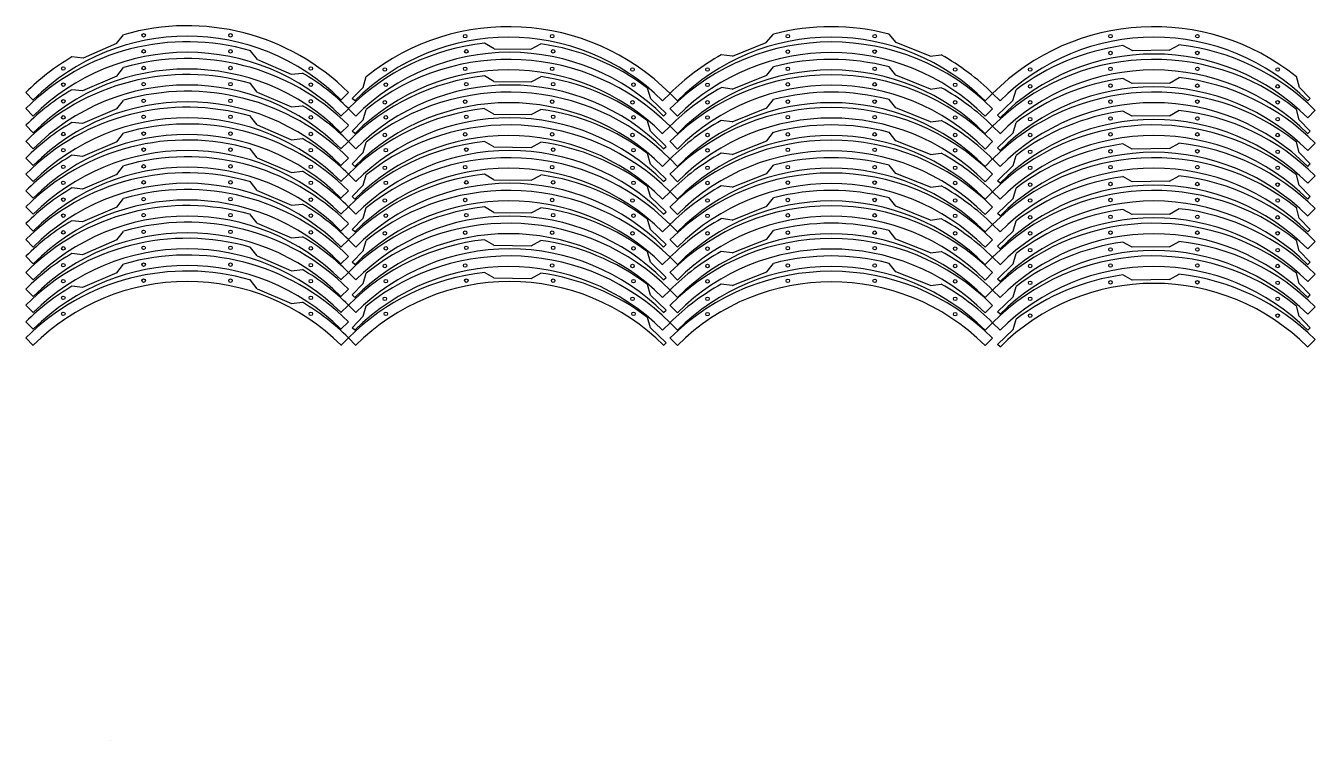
# Model space of a CAD drawing. Header units: millimetres. Extents: x -5261 to 3889, y -3405 to 1689.
# Drawn here: x -4025 to -2923, y -1051 to -441 of the extents above; entities that cross this region are included whole.
import ezdxf

# ---------------------------------------------------------------- set-up
doc = ezdxf.new("R2010")
doc.units = ezdxf.units.MM
doc.layers.add('Capa1', color=7, linetype='Continuous')
doc.layers.add('Predeterminado', color=7, linetype='Continuous')

msp = doc.modelspace()

# ---------------------------------------------------------------- linework, layer by layer
at = {"layer": 'Capa1', "color": 7, "linetype": 'Continuous'}
for p, q in [((-3947.4, -455.8), (-3941.5, -448.4)), ((-3392, -455), (-3385.8, -447.7)), ((-3281, -455), (-3287.1, -447.7)), ((-3947.4, -455.8), (-3976.1, -468.2)), ((-3826.9, -469.5), (-3832.8, -462.1)), ((-3624.5, -460.2), (-3632.8, -455.5)), ((-3624.5, -460.2), (-3593.2, -460.6)), ((-3593.2, -460.6), (-3584.8, -456.2)), ((-3421, -466.6), (-3392, -455)), ((-3252, -466.6), (-3281, -455)), ((-3078.8, -462), (-3087.2, -457.6)), ((-3047.6, -461.6), (-3078.8, -462)), ((-3047.6, -461.6), (-3039.2, -456.9)), ((-3976.1, -468.2), (-3985.6, -467.3)), ((-3960.6, -464.8), (-3960.6, -464.8)), ((-3960.6, -464.8), (-3960.6, -464.8)), ((-3826.9, -469.5), (-3798.2, -481.9)), ((-3421, -466.6), (-3430.5, -465.5)), ((-3267.6, -463.6), (-3267.6, -463.6)), ((-3267.6, -463.6), (-3267.6, -463.6)), ((-3252, -466.6), (-3242.5, -465.5)), ((-3063.1, -464.8), (-3063.1, -464.8)), ((-3063.1, -464.8), (-3063.1, -464.8)), ((-3947.1, -483.7), (-3976.5, -496.3)), ((-3947.1, -483.7), (-3941.5, -476.4)), ((-3798.2, -481.9), (-3788.6, -481)), ((-3736.7, -493.3), (-3734.1, -484.1)), ((-3624.8, -488.2), (-3632.8, -483.5)), ((-3592.9, -488.6), (-3584.8, -484.2)), ((-3421.3, -494.7), (-3391.6, -482.9)), ((-3391.6, -482.9), (-3385.8, -475.7)), ((-3281.3, -482.9), (-3287.1, -475.7)), ((-3251.6, -494.7), (-3281.3, -482.9)), ((-3047.2, -489.6), (-3039.2, -484.9)), ((-2936.2, -493.3), (-2938.8, -484.1)), ((-3976.5, -496.3), (-3985.6, -495.3)), ((-3960.6, -492.8), (-3960.6, -492.8)), ((-3960.6, -492.8), (-3960.6, -492.8)), ((-3827.2, -497.4), (-3832.8, -490.1)), ((-3736.7, -493.3), (-3745.9, -502.7)), ((-3624.8, -488.2), (-3592.9, -488.6)), ((-3490.7, -503), (-3493.6, -493.9)), ((-3421.3, -494.7), (-3430.5, -493.5)), ((-3267.6, -491.6), (-3267.6, -491.6)), ((-3267.6, -491.6), (-3267.6, -491.6)), ((-3251.6, -494.7), (-3242.5, -493.5)), ((-3181.3, -504.5), (-3178.5, -495.4)), ((-3079.2, -490), (-3087.3, -485.6)), ((-3047.2, -489.6), (-3079.2, -490)), ((-3063.1, -492.8), (-3063.1, -492.8)), ((-3063.1, -492.8), (-3063.1, -492.8)), ((-2936.2, -493.3), (-2927, -502.7)), ((-4018.6, -504.1), (-4025, -497.7)), ((-3947.1, -511.7), (-3941.5, -504.4)), ((-3827.2, -497.4), (-3797.8, -510)), ((-3749.2, -497.8), (-3755.6, -504.1)), ((-3743.7, -504.8), (-3745.9, -502.7)), ((-3745.5, -506.6), (-3745.5, -506.6)), ((-3745.5, -506.6), (-3745.5, -506.6)), ((-3477.7, -515.7), (-3490.7, -503)), ((-3480.7, -504.8), (-3474.3, -498.5)), ((-3468, -504.8), (-3474.3, -498.5)), ((-3391.6, -510.9), (-3385.8, -503.7)), ((-3281.3, -510.9), (-3287.1, -503.7)), ((-3204.9, -504.8), (-3198.6, -498.5)), ((-3192.2, -504.8), (-3198.6, -498.5)), ((-3194.3, -517.1), (-3181.3, -504.5)), ((-2929.2, -504.8), (-2927, -502.7)), ((-4018.7, -517.8), (-4025, -511.4)), ((-3947.1, -511.7), (-3976.5, -524.3)), ((-3797.8, -510), (-3788.6, -509)), ((-3755.6, -517.8), (-3749.2, -511.5)), ((-3742.9, -517.8), (-3749.2, -511.5)), ((-3736.5, -521), (-3734.1, -512.1)), ((-3624.8, -516.2), (-3632.8, -511.5)), ((-3624.8, -516.2), (-3592.9, -516.6)), ((-3592.9, -516.6), (-3584.8, -512.2)), ((-3481.6, -516.1), (-3481.6, -516.1)), ((-3481.6, -516.1), (-3481.6, -516.1)), ((-3479.8, -517.8), (-3477.7, -515.7)), ((-3468, -518), (-3474.3, -511.6)), ((-3421.3, -522.7), (-3391.6, -510.9)), ((-3251.6, -522.7), (-3281.3, -510.9)), ((-3204.9, -518), (-3198.6, -511.6)), ((-3192.2, -519.2), (-3194.3, -517.1)), ((-3079.2, -518), (-3087.3, -513.6)), ((-3047.2, -517.6), (-3079.2, -518)), ((-3047.2, -517.6), (-3039.2, -512.9)), ((-2936.4, -521), (-2938.8, -512.1)), ((-2929.1, -519.2), (-2922.8, -512.9)), ((-4018.6, -532.1), (-4025, -525.7)), ((-3976.5, -524.3), (-3985.6, -523.3)), ((-3960.6, -520.8), (-3960.6, -520.8)), ((-3960.6, -520.8), (-3960.6, -520.8)), ((-3827.2, -525.4), (-3832.8, -518.1)), ((-3827.2, -525.4), (-3797.8, -538)), ((-3749.2, -525.8), (-3755.6, -532.1)), ((-3736.5, -521), (-3745.9, -530.7)), ((-3491, -530.8), (-3493.6, -521.9)), ((-3480.7, -532.8), (-3474.3, -526.5)), ((-3468, -532.8), (-3474.3, -526.5)), ((-3421.3, -522.7), (-3430.5, -521.5)), ((-3267.6, -519.6), (-3267.6, -519.6)), ((-3267.6, -519.6), (-3267.6, -519.6)), ((-3251.6, -522.7), (-3242.5, -521.5)), ((-3204.9, -532.8), (-3198.6, -526.5)), ((-3192.2, -532.8), (-3198.6, -526.5)), ((-3181.1, -532.2), (-3178.5, -523.4)), ((-3063.1, -520.8), (-3063.1, -520.8)), ((-3063.1, -520.8), (-3063.1, -520.8)), ((-2936.4, -521), (-2927, -530.7)), ((-4018.7, -545.8), (-4025, -539.4)), ((-3947.1, -539.7), (-3976.5, -552.3)), ((-3947.1, -539.7), (-3941.5, -532.4)), ((-3797.8, -538), (-3788.6, -537)), ((-3755.6, -545.8), (-3749.2, -539.5)), ((-3742.9, -545.8), (-3749.2, -539.5)), ((-3743.7, -532.8), (-3745.9, -530.7)), ((-3745.5, -534.6), (-3745.5, -534.6)), ((-3745.5, -534.6), (-3745.5, -534.6)), ((-3624.8, -544.2), (-3632.8, -539.5)), ((-3477.7, -543.7), (-3491, -530.8)), ((-3468, -546), (-3474.3, -539.6)), ((-3421.3, -550.7), (-3391.6, -538.9)), ((-3391.6, -538.9), (-3385.8, -531.7)), ((-3281.3, -538.9), (-3287.1, -531.7)), ((-3251.6, -550.7), (-3281.3, -538.9)), ((-3204.9, -546), (-3198.6, -539.6)), ((-3194.3, -545.1), (-3181.1, -532.2)), ((-2929.2, -532.8), (-2927, -530.7)), ((-3960.6, -548.8), (-3960.6, -548.8)), ((-3960.6, -548.8), (-3960.6, -548.8)), ((-3827.2, -553.4), (-3832.8, -546.1)), ((-3736.5, -549), (-3745.9, -558.7)), ((-3736.5, -549), (-3734.1, -540.1)), ((-3624.8, -544.2), (-3592.9, -544.6)), ((-3592.9, -544.6), (-3584.8, -540.2)), ((-3491, -558.8), (-3493.6, -549.9)), ((-3481.6, -544.1), (-3481.6, -544.1)), ((-3481.6, -544.1), (-3481.6, -544.1)), ((-3479.8, -545.8), (-3477.7, -543.7)), ((-3421.3, -550.7), (-3430.5, -549.5)), ((-3267.6, -547.6), (-3267.6, -547.6)), ((-3267.6, -547.6), (-3267.6, -547.6)), ((-3251.6, -550.7), (-3242.5, -549.5)), ((-3192.2, -547.2), (-3194.3, -545.1)), ((-3079.2, -546), (-3087.3, -541.6)), ((-3047.2, -545.6), (-3079.2, -546)), ((-3063.1, -548.8), (-3063.1, -548.8)), ((-3063.1, -548.8), (-3063.1, -548.8)), ((-3047.2, -545.6), (-3039.2, -540.9)), ((-2936.4, -549), (-2938.8, -540.1)), ((-2936.4, -549), (-2927, -558.7)), ((-2929.1, -547.2), (-2922.8, -540.9)), ((-4018.6, -560.1), (-4025, -553.7)), ((-3976.5, -552.3), (-3985.6, -551.3)), ((-3947.1, -567.7), (-3941.5, -560.4)), ((-3827.2, -553.4), (-3797.8, -566)), ((-3749.2, -553.8), (-3755.6, -560.1)), ((-3743.7, -560.8), (-3745.9, -558.7)), ((-3477.7, -571.7), (-3491, -558.8)), ((-3480.7, -560.8), (-3474.3, -554.5)), ((-3468, -560.8), (-3474.3, -554.5)), ((-3391.6, -566.9), (-3385.8, -559.7)), ((-3281.3, -566.9), (-3287.1, -559.7)), ((-3204.9, -560.8), (-3198.6, -554.5)), ((-3192.2, -560.8), (-3198.6, -554.5)), ((-3194.3, -573.1), (-3181.1, -560.2)), ((-3181.1, -560.2), (-3178.5, -551.4)), ((-2929.2, -560.8), (-2927, -558.7)), ((-4018.7, -573.8), (-4025, -567.4)), ((-3947.1, -567.7), (-3976.5, -580.3)), ((-3797.8, -566), (-3788.6, -565)), ((-3755.6, -573.8), (-3749.2, -567.5)), ((-3742.9, -573.8), (-3749.2, -567.5)), ((-3745.5, -562.6), (-3745.5, -562.6)), ((-3745.5, -562.6), (-3745.5, -562.6)), ((-3736.5, -577), (-3734.1, -568.1)), ((-3624.8, -572.2), (-3632.8, -567.5)), ((-3624.8, -572.2), (-3592.9, -572.6)), ((-3592.9, -572.6), (-3584.8, -568.2)), ((-3481.6, -572.1), (-3481.6, -572.1)), ((-3481.6, -572.1), (-3481.6, -572.1)), ((-3479.8, -573.8), (-3477.7, -571.7)), ((-3468, -574), (-3474.3, -567.6)), ((-3421.3, -578.7), (-3391.6, -566.9)), ((-3251.6, -578.7), (-3281.3, -566.9)), ((-3204.9, -574), (-3198.6, -567.6)), ((-3192.2, -575.2), (-3194.3, -573.1)), ((-3079.2, -574), (-3087.3, -569.6)), ((-3047.2, -573.6), (-3039.2, -568.9)), ((-2936.4, -577), (-2938.8, -568.1)), ((-2929.1, -575.2), (-2922.8, -568.9)), ((-4018.6, -588.1), (-4025, -581.7)), ((-3976.5, -580.3), (-3985.6, -579.3)), ((-3960.6, -576.8), (-3960.6, -576.8)), ((-3960.6, -576.8), (-3960.6, -576.8)), ((-3827.2, -581.4), (-3832.8, -574.1)), ((-3827.2, -581.4), (-3797.8, -594)), ((-3749.2, -581.8), (-3755.6, -588.1)), ((-3736.5, -577), (-3745.9, -586.7)), ((-3491, -586.8), (-3493.6, -577.9)), ((-3480.7, -588.8), (-3474.3, -582.5)), ((-3468, -588.8), (-3474.3, -582.5)), ((-3421.3, -578.7), (-3430.5, -577.5)), ((-3267.6, -575.6), (-3267.6, -575.6)), ((-3267.6, -575.6), (-3267.6, -575.6)), ((-3251.6, -578.7), (-3242.5, -577.5)), ((-3204.9, -588.8), (-3198.6, -582.5)), ((-3192.2, -588.8), (-3198.6, -582.5)), ((-3181.1, -588.2), (-3178.5, -579.4)), ((-3047.2, -573.6), (-3079.2, -574)), ((-3063.1, -576.8), (-3063.1, -576.8)), ((-3063.1, -576.8), (-3063.1, -576.8)), ((-2936.4, -577), (-2927, -586.7)), ((-3947.1, -595.7), (-3941.5, -588.4)), ((-3797.8, -594), (-3788.6, -593)), ((-3743.7, -588.8), (-3745.9, -586.7)), ((-3745.5, -590.6), (-3745.5, -590.6)), ((-3745.5, -590.6), (-3745.5, -590.6)), ((-3477.7, -599.7), (-3491, -586.8)), ((-3421.3, -606.7), (-3391.6, -594.9)), ((-3391.6, -594.9), (-3385.8, -587.7)), ((-3281.3, -594.9), (-3287.1, -587.7)), ((-3251.6, -606.7), (-3281.3, -594.9)), ((-3194.3, -601.1), (-3181.1, -588.2)), ((-2929.2, -588.8), (-2927, -586.7)), ((-4018.7, -601.8), (-4025, -595.4)), ((-3947.1, -595.7), (-3976.5, -608.3)), ((-3960.6, -604.8), (-3960.6, -604.8)), ((-3960.6, -604.8), (-3960.6, -604.8)), ((-3827.2, -609.4), (-3832.8, -602.1)), ((-3755.6, -601.8), (-3749.2, -595.5)), ((-3742.9, -601.8), (-3749.2, -595.5)), ((-3736.5, -605), (-3745.9, -614.7)), ((-3736.5, -605), (-3734.1, -596.1)), ((-3624.8, -600.2), (-3632.8, -595.5)), ((-3624.8, -600.2), (-3592.9, -600.6)), ((-3592.9, -600.6), (-3584.8, -596.2)), ((-3491, -614.8), (-3493.6, -605.9)), ((-3481.6, -600.1), (-3481.6, -600.1)), ((-3481.6, -600.1), (-3481.6, -600.1)), ((-3479.8, -601.8), (-3477.7, -599.7)), ((-3468, -602), (-3474.3, -595.6)), ((-3421.3, -606.7), (-3430.5, -605.5)), ((-3267.6, -603.6), (-3267.6, -603.6)), ((-3267.6, -603.6), (-3267.6, -603.6)), ((-3251.6, -606.7), (-3242.5, -605.5)), ((-3204.9, -602), (-3198.6, -595.6)), ((-3192.2, -603.2), (-3194.3, -601.1)), ((-3079.2, -602), (-3087.3, -597.6)), ((-3047.2, -601.6), (-3079.2, -602)), ((-3063.1, -604.8), (-3063.1, -604.8)), ((-3063.1, -604.8), (-3063.1, -604.8)), ((-3047.2, -601.6), (-3039.2, -596.9)), ((-2936.4, -605), (-2938.8, -596.1)), ((-2936.4, -605), (-2927, -614.7)), ((-2929.1, -603.2), (-2922.8, -596.9)), ((-4018.6, -616.1), (-4025, -609.7)), ((-3976.5, -608.3), (-3985.6, -607.3)), ((-3947.1, -623.7), (-3941.5, -616.4)), ((-3827.2, -609.4), (-3797.8, -622)), ((-3749.2, -609.8), (-3755.6, -616.1)), ((-3743.7, -616.8), (-3745.9, -614.7)), ((-3477.7, -627.7), (-3491, -614.8)), ((-3480.7, -616.8), (-3474.3, -610.5)), ((-3468, -616.8), (-3474.3, -610.5)), ((-3391.6, -622.9), (-3385.8, -615.7)), ((-3281.3, -622.9), (-3287.1, -615.7)), ((-3204.9, -616.8), (-3198.6, -610.5)), ((-3192.2, -616.8), (-3198.6, -610.5)), ((-3194.3, -629.1), (-3181.1, -616.2)), ((-3181.1, -616.2), (-3178.5, -607.4)), ((-2929.2, -616.8), (-2927, -614.7)), ((-4018.7, -629.8), (-4025, -623.4)), ((-3947.1, -623.7), (-3976.5, -636.3)), ((-3797.8, -622), (-3788.6, -621)), ((-3755.6, -629.8), (-3749.2, -623.5)), ((-3742.9, -629.8), (-3749.2, -623.5)), ((-3745.5, -618.6), (-3745.5, -618.6)), ((-3745.5, -618.6), (-3745.5, -618.6)), ((-3736.5, -633), (-3734.1, -624.1)), ((-3624.8, -628.2), (-3632.8, -623.5)), ((-3624.8, -628.2), (-3592.9, -628.6)), ((-3592.9, -628.6), (-3584.8, -624.2)), ((-3481.6, -628.1), (-3481.6, -628.1)), ((-3481.6, -628.1), (-3481.6, -628.1)), ((-3479.8, -629.8), (-3477.7, -627.7)), ((-3468, -630), (-3474.3, -623.6)), ((-3421.3, -634.7), (-3391.6, -622.9)), ((-3251.6, -634.7), (-3281.3, -622.9)), ((-3204.9, -630), (-3198.6, -623.6)), ((-3079.2, -630), (-3087.3, -625.6)), ((-3047.2, -629.6), (-3039.2, -624.9)), ((-2936.4, -633), (-2938.8, -624.1)), ((-2929.1, -631.2), (-2922.8, -624.9)), ((-4018.6, -644.1), (-4025, -637.7)), ((-3976.5, -636.3), (-3985.6, -635.3)), ((-3960.6, -632.8), (-3960.6, -632.8)), ((-3960.6, -632.8), (-3960.6, -632.8)), ((-3827.2, -637.4), (-3832.8, -630.1)), ((-3827.2, -637.4), (-3797.8, -650)), ((-3749.2, -637.8), (-3755.6, -644.1)), ((-3736.5, -633), (-3745.9, -642.7)), ((-3491, -642.8), (-3493.6, -633.9)), ((-3480.7, -644.8), (-3474.3, -638.5)), ((-3468, -644.8), (-3474.3, -638.5)), ((-3421.3, -634.7), (-3430.5, -633.5)), ((-3267.6, -631.6), (-3267.6, -631.6)), ((-3267.6, -631.6), (-3267.6, -631.6)), ((-3251.6, -634.7), (-3242.5, -633.5)), ((-3204.9, -644.8), (-3198.6, -638.5)), ((-3192.2, -644.8), (-3198.6, -638.5)), ((-3192.2, -631.2), (-3194.3, -629.1)), ((-3181.1, -644.2), (-3178.5, -635.4)), ((-3047.2, -629.6), (-3079.2, -630)), ((-3063.1, -632.8), (-3063.1, -632.8)), ((-3063.1, -632.8), (-3063.1, -632.8)), ((-2936.4, -633), (-2927, -642.7)), ((-3947.1, -651.7), (-3941.5, -644.4)), ((-3797.8, -650), (-3788.6, -649)), ((-3743.7, -644.8), (-3745.9, -642.7)), ((-3745.5, -646.6), (-3745.5, -646.6)), ((-3745.5, -646.6), (-3745.5, -646.6)), ((-3477.7, -655.7), (-3491, -642.8)), ((-3391.6, -650.9), (-3385.8, -643.7)), ((-3281.3, -650.9), (-3287.1, -643.7)), ((-3194.3, -657.1), (-3181.1, -644.2)), ((-2929.2, -644.8), (-2927, -642.7)), ((-4018.7, -657.8), (-4025, -651.4)), ((-3947.1, -651.7), (-3976.5, -664.3)), ((-3960.6, -660.8), (-3960.6, -660.8)), ((-3960.6, -660.8), (-3960.6, -660.8)), ((-3827.2, -665.4), (-3832.8, -658.1)), ((-3755.6, -657.8), (-3749.2, -651.5)), ((-3742.9, -657.8), (-3749.2, -651.5)), ((-3736.5, -661), (-3745.9, -670.7)), ((-3736.5, -661), (-3734.1, -652.1)), ((-3624.8, -656.2), (-3632.8, -651.5)), ((-3624.8, -656.2), (-3592.9, -656.6)), ((-3592.9, -656.6), (-3584.8, -652.2)), ((-3481.6, -656.1), (-3481.6, -656.1)), ((-3481.6, -656.1), (-3481.6, -656.1)), ((-3479.8, -657.8), (-3477.7, -655.7)), ((-3468, -658), (-3474.3, -651.6)), ((-3421.3, -662.7), (-3391.6, -650.9)), ((-3251.6, -662.7), (-3281.3, -650.9)), ((-3267.6, -659.6), (-3267.6, -659.6)), ((-3267.6, -659.6), (-3267.6, -659.6)), ((-3204.9, -658), (-3198.6, -651.6)), ((-3192.2, -659.2), (-3194.3, -657.1)), ((-3079.2, -658), (-3087.3, -653.6)), ((-3047.2, -657.6), (-3079.2, -658)), ((-3063.1, -660.8), (-3063.1, -660.8)), ((-3063.1, -660.8), (-3063.1, -660.8)), ((-3047.2, -657.6), (-3039.2, -652.9)), ((-2936.4, -661), (-2938.8, -652.1)), ((-2936.4, -661), (-2927, -670.7)), ((-2929.1, -659.2), (-2922.8, -652.9)), ((-4018.6, -672.1), (-4025, -665.7)), ((-3976.5, -664.3), (-3985.6, -663.3)), ((-3827.2, -665.4), (-3797.8, -678)), ((-3749.2, -665.8), (-3755.6, -672.1)), ((-3743.7, -672.8), (-3745.9, -670.7)), ((-3491, -670.8), (-3493.6, -661.9)), ((-3477.7, -683.7), (-3491, -670.8)), ((-3480.7, -672.8), (-3474.3, -666.5)), ((-3468, -672.8), (-3474.3, -666.5)), ((-3421.3, -662.7), (-3430.5, -661.5)), ((-3251.6, -662.7), (-3242.5, -661.5)), ((-3204.9, -672.8), (-3198.6, -666.5)), ((-3192.2, -672.8), (-3198.6, -666.5)), ((-3194.3, -685.1), (-3181.1, -672.2)), ((-3181.1, -672.2), (-3178.5, -663.4)), ((-2929.2, -672.8), (-2927, -670.7)), ((-4018.7, -685.8), (-4025, -679.4)), ((-3797.8, -678), (-3788.6, -677)), ((-3755.6, -685.8), (-3749.2, -679.5)), ((-3742.9, -685.8), (-3749.2, -679.5)), ((-3745.5, -674.6), (-3745.5, -674.6)), ((-3745.5, -674.6), (-3745.5, -674.6)), ((-3736.5, -689), (-3734.1, -680.1)), ((-3468, -686), (-3474.3, -679.6)), ((-3204.9, -686), (-3198.6, -679.6)), ((-2936.4, -689), (-2938.8, -680.1)), ((-2929.1, -687.2), (-2922.8, -680.9)), ((-4018.6, -700.1), (-4025, -693.7)), ((-3749.2, -693.8), (-3755.6, -700.1)), ((-3736.5, -689), (-3745.9, -698.7)), ((-3491, -698.8), (-3493.6, -689.9)), ((-3481.6, -684.1), (-3481.6, -684.1)), ((-3481.6, -684.1), (-3481.6, -684.1)), ((-3479.8, -685.8), (-3477.7, -683.7)), ((-3192.2, -687.2), (-3194.3, -685.1)), ((-3181.1, -700.2), (-3178.5, -691.4)), ((-2936.4, -689), (-2927, -698.7)), ((-3743.7, -700.8), (-3745.9, -698.7)), ((-3745.5, -702.6), (-3745.5, -702.6)), ((-3745.5, -702.6), (-3745.5, -702.6)), ((-3477.7, -711.7), (-3491, -698.8)), ((-3480.7, -700.8), (-3474.3, -694.5)), ((-3468, -700.8), (-3474.3, -694.5)), ((-3204.9, -700.8), (-3198.6, -694.5)), ((-3192.2, -700.8), (-3198.6, -694.5)), ((-3194.3, -713.1), (-3181.1, -700.2)), ((-2929.2, -700.8), (-2927, -698.7)), ((-4018.7, -713.8), (-4025, -707.4)), ((-3755.6, -713.8), (-3749.2, -707.5)), ((-3742.9, -713.8), (-3749.2, -707.5)), ((-3481.6, -712.1), (-3481.6, -712.1)), ((-3481.6, -712.1), (-3481.6, -712.1)), ((-3479.8, -713.8), (-3477.7, -711.7)), ((-3468, -714), (-3474.3, -707.6)), ((-3204.9, -714), (-3198.6, -707.6)), ((-3192.2, -715.2), (-3194.3, -713.1)), ((-2929.1, -715.2), (-2922.8, -708.9)), ((-3952.5, -1051.3), (-3952.5, -1051.3)), ((-3952.5, -1051.3), (-3952.5, -1051.3))]:
    msp.add_line(p, q, dxfattribs=at)
for centre in [(-3924.3, -448.8), (-3850, -448.8), (-3649.4, -449.5), (-3575.1, -449.5), (-3373.6, -449.5), (-3299.3, -449.5), (-3097.8, -449.5), (-3023.5, -449.5), (-3924.3, -462.5), (-3850, -462.5), (-3648.5, -462.5), (-3574.2, -462.5), (-3373.6, -462.7), (-3299.3, -462.7), (-3097.8, -463.9), (-3023.5, -463.9), (-3993, -477.2), (-3924.3, -476.8), (-3850, -476.8), (-3781.3, -477.2), (-3718.1, -478), (-3649.4, -477.5), (-3575.1, -477.5), (-3506.4, -478), (-3442.3, -478), (-3373.6, -477.5), (-3299.3, -477.5), (-3230.6, -478), (-3166.5, -478), (-3097.8, -477.5), (-3023.5, -477.5), (-2954.8, -478), (-3993, -490.9), (-3924.3, -490.5), (-3850, -490.5), (-3781.3, -490.9), (-3717.2, -490.9), (-3648.5, -490.5), (-3574.2, -490.5), (-3505.5, -490.9), (-3442.3, -491.1), (-3373.6, -490.7), (-3299.3, -490.7), (-3230.6, -491.1), (-3166.5, -492.4), (-3097.8, -491.9), (-3023.5, -491.9), (-2954.8, -492.4), (-3993, -505.2), (-3924.3, -504.8), (-3850, -504.8), (-3781.3, -505.2), (-3718.1, -506), (-3649.4, -505.5), (-3575.1, -505.5), (-3506.4, -506), (-3442.3, -506), (-3373.6, -505.5), (-3299.3, -505.5), (-3230.6, -506), (-3166.5, -506), (-3097.8, -505.5), (-3023.5, -505.5), (-2954.8, -506), (-3993, -518.9), (-3924.3, -518.5), (-3850, -518.5), (-3781.3, -518.9), (-3717.2, -518.9), (-3648.5, -518.5), (-3574.2, -518.5), (-3505.5, -518.9), (-3442.3, -519.1), (-3373.6, -518.7), (-3299.3, -518.7), (-3230.6, -519.1), (-3166.5, -520.4), (-3097.8, -519.9), (-3023.5, -519.9), (-2954.8, -520.4), (-3993, -533.2), (-3924.3, -532.8), (-3850, -532.8), (-3781.3, -533.2), (-3718.1, -534), (-3649.4, -533.5), (-3575.1, -533.5), (-3506.4, -534), (-3442.3, -534), (-3373.6, -533.5), (-3299.3, -533.5), (-3230.6, -534), (-3166.5, -534), (-3097.8, -533.5), (-3023.5, -533.5), (-2954.8, -534), (-3993, -546.9), (-3924.3, -546.5), (-3850, -546.5), (-3781.3, -546.9), (-3717.2, -546.9), (-3648.5, -546.5), (-3574.2, -546.5), (-3505.5, -546.9), (-3442.3, -547.1), (-3373.6, -546.7), (-3299.3, -546.7), (-3230.6, -547.1), (-3166.5, -548.4), (-3097.8, -547.9), (-3023.5, -547.9), (-2954.8, -548.4), (-3993, -561.2), (-3924.3, -560.8), (-3850, -560.8), (-3781.3, -561.2), (-3718.1, -562), (-3649.4, -561.5), (-3575.1, -561.5), (-3506.4, -562), (-3442.3, -562), (-3373.6, -561.5), (-3299.3, -561.5), (-3230.6, -562), (-3166.5, -562), (-3097.8, -561.5), (-3023.5, -561.5), (-2954.8, -562), (-3924.3, -574.5), (-3850, -574.5), (-3648.5, -574.5), (-3574.2, -574.5), (-3993, -574.9), (-3781.3, -574.9), (-3717.2, -574.9), (-3505.5, -574.9), (-3442.3, -575.1), (-3373.6, -574.7), (-3299.3, -574.7), (-3230.6, -575.1), (-3166.5, -576.4), (-3097.8, -575.9), (-3023.5, -575.9), (-2954.8, -576.4), (-3993, -589.2), (-3924.3, -588.8), (-3850, -588.8), (-3781.3, -589.2), (-3718.1, -590), (-3649.4, -589.5), (-3575.1, -589.5), (-3506.4, -590), (-3442.3, -590), (-3373.6, -589.5), (-3299.3, -589.5), (-3230.6, -590), (-3166.5, -590), (-3097.8, -589.5), (-3023.5, -589.5), (-2954.8, -590), (-3993, -602.9), (-3924.3, -602.5), (-3850, -602.5), (-3781.3, -602.9), (-3717.2, -602.9), (-3648.5, -602.5), (-3574.2, -602.5), (-3505.5, -602.9), (-3442.3, -603.1), (-3373.6, -602.7), (-3299.3, -602.7), (-3230.6, -603.1), (-3166.5, -604.4), (-3097.8, -603.9), (-3023.5, -603.9), (-2954.8, -604.4), (-3993, -617.2), (-3924.3, -616.8), (-3850, -616.8), (-3781.3, -617.2), (-3718.1, -618), (-3649.4, -617.5), (-3575.1, -617.5), (-3506.4, -618), (-3442.3, -618), (-3373.6, -617.5), (-3299.3, -617.5), (-3230.6, -618), (-3166.5, -618), (-3097.8, -617.5), (-3023.5, -617.5), (-2954.8, -618), (-3993, -630.9), (-3924.3, -630.5), (-3850, -630.5), (-3781.3, -630.9), (-3717.2, -630.9), (-3648.5, -630.5), (-3574.2, -630.5), (-3505.5, -630.9), (-3442.3, -631.1), (-3373.6, -630.7), (-3299.3, -630.7), (-3230.6, -631.1), (-3166.5, -632.4), (-3097.8, -631.9), (-3023.5, -631.9), (-2954.8, -632.4), (-3993, -645.2), (-3924.3, -644.8), (-3850, -644.8), (-3781.3, -645.2), (-3718.1, -646), (-3649.4, -645.5), (-3575.1, -645.5), (-3506.4, -646), (-3442.3, -646), (-3373.6, -645.5), (-3299.3, -645.5), (-3230.6, -646), (-3166.5, -646), (-3097.8, -645.5), (-3023.5, -645.5), (-2954.8, -646), (-3993, -658.9), (-3924.3, -658.5), (-3850, -658.5), (-3781.3, -658.9), (-3717.2, -658.9), (-3648.5, -658.5), (-3574.2, -658.5), (-3505.5, -658.9), (-3442.3, -659.1), (-3373.6, -658.7), (-3299.3, -658.7), (-3230.6, -659.1), (-3166.5, -660.4), (-3097.8, -659.9), (-3023.5, -659.9), (-2954.8, -660.4), (-3993, -673.2), (-3781.3, -673.2), (-3718.1, -674), (-3506.4, -674), (-3442.3, -674), (-3230.6, -674), (-3166.5, -674), (-2954.8, -674), (-3993, -686.9), (-3781.3, -686.9), (-3717.2, -686.9), (-3505.5, -686.9), (-3442.3, -687.1), (-3230.6, -687.1), (-3166.5, -688.4), (-2954.8, -688.4)]:
    msp.add_circle(centre, 1.5, dxfattribs=at)
for centre, start, end in [((-3887.1, -635.6), 45, 134.996), ((-3612.2, -636.4), 45, 134.996), ((-3336.5, -636.4), 44.996, 135), ((-3060.7, -636.4), 45, 135.004), ((-3887.1, -649.3), 44.996, 135), ((-3611.4, -649.3), 44.996, 135), ((-3336.5, -649.5), 45, 134.996), ((-3060.7, -650.8), 44.996, 135), ((-3887.1, -663.6), 45, 134.996), ((-3612.2, -664.4), 45, 134.996), ((-3336.5, -664.4), 44.996, 135), ((-3060.7, -664.4), 45, 135.004), ((-3887.1, -677.3), 44.996, 135), ((-3611.4, -677.3), 44.996, 135), ((-3336.5, -677.5), 45, 134.996), ((-3060.7, -678.8), 44.996, 135), ((-3887.1, -691.6), 45, 134.996), ((-3612.2, -692.4), 45, 134.996), ((-3336.5, -692.4), 44.996, 135), ((-3060.7, -692.4), 45, 135.004), ((-3887.1, -705.3), 44.996, 135), ((-3611.4, -705.3), 44.996, 135), ((-3336.5, -705.5), 45, 134.996), ((-3060.7, -706.8), 44.996, 135), ((-3887.1, -719.6), 45, 134.996), ((-3612.2, -720.4), 45, 134.996), ((-3336.5, -720.4), 44.996, 135), ((-3060.7, -720.4), 45, 135.004), ((-3887.1, -733.3), 44.996, 135), ((-3611.4, -733.3), 44.996, 135), ((-3336.5, -733.5), 45, 134.996), ((-3060.7, -734.8), 44.996, 135), ((-3887.1, -747.6), 45, 134.996), ((-3612.2, -748.4), 45, 134.996), ((-3336.5, -748.4), 44.996, 135), ((-3060.7, -748.4), 45, 135.004), ((-3887.1, -761.3), 44.996, 135), ((-3611.4, -761.3), 44.996, 135), ((-3336.5, -761.5), 45, 134.996), ((-3060.7, -762.8), 44.996, 135), ((-3887.1, -775.6), 45, 134.996), ((-3612.2, -776.4), 45, 134.996), ((-3336.5, -776.4), 44.996, 135), ((-3060.7, -776.4), 45, 135.004), ((-3887.1, -789.3), 44.996, 135), ((-3611.4, -789.3), 44.996, 135), ((-3336.5, -789.5), 45, 134.996), ((-3060.7, -790.8), 44.996, 135), ((-3887.1, -803.6), 45, 134.996), ((-3612.2, -804.4), 45, 134.996), ((-3336.5, -804.4), 44.996, 135), ((-3060.7, -804.4), 45, 135.004), ((-3887.1, -817.3), 44.996, 135), ((-3611.4, -817.3), 44.996, 135), ((-3336.5, -817.5), 45, 134.996), ((-3060.7, -818.8), 44.996, 135), ((-3887.1, -831.6), 45, 134.996), ((-3612.2, -832.4), 45, 134.996), ((-3336.5, -832.4), 44.996, 135), ((-3060.7, -832.4), 45, 135.004), ((-3887.1, -845.3), 44.996, 135), ((-3611.4, -845.3), 44.996, 135), ((-3336.5, -845.5), 45, 134.996), ((-3060.7, -846.8), 44.996, 135)]:
    msp.add_arc(centre, 186, start, end, dxfattribs=at)
at = {"layer": 'Predeterminado', "color": 7, "linetype": 'Continuous'}
for centre, start, end in [((-3887.1, -635.6), 45, 106.1822), ((-3612.2, -636.4), 45, 128.6822), ((-3336.5, -636.4), 75.3305, 104.6615), ((-3336.5, -636.4), 75.3305, 75.3385), ((-3060.7, -636.4), 51.3178, 135.004), ((-3060.7, -636.4), 51.3178, 135.004), ((-3887.1, -649.3), 73.8178, 135), ((-3611.4, -649.3), 96.3178, 135), ((-3611.4, -649.3), 52.8305, 82.1615), ((-3336.5, -649.5), 45, 134.996), ((-3336.5, -649.5), 45, 134.996), ((-3060.7, -650.8), 97.8305, 127.1615), ((-3060.7, -650.8), 97.8305, 127.1615), ((-3060.7, -650.8), 44.996, 83.6822), ((-3060.7, -650.8), 44.996, 83.6822), ((-3887.1, -635.6), 120.3305, 134.996), ((-3887.1, -635.6), 120.3305, 120.3385), ((-3887.1, -663.6), 45, 106.1822), ((-3612.2, -664.4), 45, 128.6822), ((-3336.5, -636.4), 118.8178, 135), ((-3336.5, -636.4), 118.8178, 135), ((-3336.5, -664.4), 75.3305, 104.6615), ((-3336.5, -636.4), 44.996, 61.1822), ((-3060.7, -664.4), 51.3178, 135.004), ((-3060.7, -664.4), 51.3178, 135.004), ((-3887.1, -677.3), 73.8178, 135), ((-3887.1, -649.3), 44.996, 59.6615), ((-3887.1, -649.3), 44.996, 59.6615), ((-3611.4, -677.3), 96.3178, 135), ((-3611.4, -677.3), 52.8305, 82.1615), ((-3336.5, -677.5), 45, 134.996), ((-3336.5, -677.5), 45, 134.996), ((-3336.5, -664.4), 75.3305, 75.3385), ((-3060.7, -678.8), 44.996, 83.6822), ((-3060.7, -678.8), 44.996, 83.6822), ((-3887.1, -663.6), 120.3305, 134.996), ((-3887.1, -663.6), 120.3305, 120.3385), ((-3611.4, -649.3), 52.8305, 52.8385), ((-3336.5, -664.4), 118.8178, 135), ((-3336.5, -664.4), 118.8178, 135), ((-3336.5, -664.4), 44.996, 61.1822), ((-3060.7, -678.8), 97.8305, 127.1615), ((-3060.7, -678.8), 97.8305, 127.1615), ((-3887.1, -691.6), 45, 106.1822), ((-3612.2, -692.4), 45, 128.6822), ((-3336.5, -692.4), 75.3305, 104.6615), ((-3336.5, -692.4), 75.3305, 75.3385), ((-3060.7, -692.4), 51.3178, 135.004), ((-3060.7, -692.4), 51.3178, 135.004), ((-3887.1, -705.3), 73.8178, 135), ((-3887.1, -677.3), 44.996, 59.6615), ((-3887.1, -677.3), 44.996, 59.6615), ((-3611.4, -705.3), 96.3178, 135), ((-3611.4, -705.3), 52.8305, 82.1615), ((-3336.5, -705.5), 45, 134.996), ((-3336.5, -705.5), 45, 134.996), ((-3060.7, -706.8), 97.8305, 127.1615), ((-3060.7, -706.8), 97.8305, 127.1615), ((-3060.7, -706.8), 44.996, 83.6822), ((-3060.7, -706.8), 44.996, 83.6822), ((-3887.1, -691.6), 120.3305, 134.996), ((-3887.1, -691.6), 120.3305, 120.3385), ((-3887.1, -719.6), 45, 106.1822), ((-3612.2, -720.4), 45, 128.6822), ((-3611.4, -677.3), 52.8305, 52.8385), ((-3336.5, -692.4), 118.8178, 135), ((-3336.5, -692.4), 118.8178, 135), ((-3336.5, -720.4), 75.3305, 104.6615), ((-3336.5, -692.4), 44.996, 61.1822), ((-3060.7, -720.4), 51.3178, 135.004), ((-3060.7, -720.4), 51.3178, 135.004), ((-3887.1, -733.3), 73.8178, 135), ((-3887.1, -705.3), 44.996, 59.6615), ((-3887.1, -705.3), 44.996, 59.6615), ((-3611.4, -733.3), 96.3178, 135), ((-3336.5, -733.5), 45, 134.996), ((-3336.5, -733.5), 45, 134.996), ((-3336.5, -720.4), 75.3305, 75.3385), ((-3611.4, -733.3), 52.8305, 82.1615), ((-3611.4, -705.3), 52.8305, 52.8385), ((-3336.5, -720.4), 118.8178, 135), ((-3336.5, -720.4), 118.8178, 135), ((-3336.5, -720.4), 44.996, 61.1822), ((-3060.7, -734.8), 97.8305, 127.1615), ((-3060.7, -734.8), 97.8305, 127.1615), ((-3060.7, -734.8), 44.996, 83.6822), ((-3060.7, -734.8), 44.996, 83.6822), ((-3887.1, -719.6), 120.3305, 134.996), ((-3887.1, -719.6), 120.3305, 120.3385), ((-3887.1, -747.6), 45, 106.1822), ((-3612.2, -748.4), 45, 128.6822), ((-3336.5, -748.4), 75.3305, 104.6615), ((-3336.5, -748.4), 75.3305, 75.3385), ((-3060.7, -748.4), 51.3178, 135.004), ((-3060.7, -748.4), 51.3178, 135.004), ((-3887.1, -761.3), 73.8178, 135), ((-3887.1, -733.3), 44.996, 59.6615), ((-3887.1, -733.3), 44.996, 59.6615), ((-3611.4, -761.3), 96.3178, 135), ((-3611.4, -761.3), 52.8305, 82.1615), ((-3336.5, -761.5), 45, 134.996), ((-3336.5, -761.5), 45, 134.996), ((-3060.7, -762.8), 97.8305, 127.1615), ((-3060.7, -762.8), 97.8305, 127.1615), ((-3060.7, -762.8), 44.996, 83.6822), ((-3060.7, -762.8), 44.996, 83.6822), ((-3887.1, -747.6), 120.3305, 134.996), ((-3887.1, -747.6), 120.3305, 120.3385), ((-3887.1, -775.6), 45, 106.1822), ((-3612.2, -776.4), 45, 128.6822), ((-3611.4, -733.3), 52.8305, 52.8385), ((-3336.5, -748.4), 118.8178, 135), ((-3336.5, -748.4), 118.8178, 135), ((-3336.5, -776.4), 75.3305, 104.6615), ((-3336.5, -748.4), 44.996, 61.1822), ((-3060.7, -776.4), 51.3178, 135.004), ((-3060.7, -776.4), 51.3178, 135.004), ((-3887.1, -789.3), 73.8178, 135), ((-3887.1, -761.3), 44.996, 59.6615), ((-3887.1, -761.3), 44.996, 59.6615), ((-3336.5, -789.5), 45, 134.996), ((-3336.5, -789.5), 45, 134.996), ((-3336.5, -776.4), 75.3305, 75.3385), ((-3611.4, -789.3), 96.3178, 135), ((-3611.4, -789.3), 52.8305, 82.1615), ((-3611.4, -761.3), 52.8305, 52.8385), ((-3336.5, -776.4), 118.8178, 135), ((-3336.5, -776.4), 118.8178, 135), ((-3336.5, -776.4), 44.996, 61.1822), ((-3060.7, -790.8), 97.8305, 127.1615), ((-3060.7, -790.8), 97.8305, 127.1615), ((-3060.7, -790.8), 44.996, 83.6822), ((-3060.7, -790.8), 44.996, 83.6822), ((-3887.1, -775.6), 120.3305, 134.996), ((-3887.1, -775.6), 120.3305, 120.3385), ((-3887.1, -803.6), 45, 106.1822), ((-3612.2, -804.4), 45, 128.6822), ((-3336.5, -804.4), 75.3305, 104.6615), ((-3336.5, -804.4), 75.3305, 75.3385), ((-3060.7, -804.4), 51.3178, 135.004), ((-3060.7, -804.4), 51.3178, 135.004), ((-3887.1, -817.3), 73.8178, 135), ((-3887.1, -789.3), 44.996, 59.6615), ((-3887.1, -789.3), 44.996, 59.6615), ((-3611.4, -817.3), 96.3178, 135), ((-3611.4, -817.3), 52.8305, 82.1615), ((-3336.5, -817.5), 45, 134.996), ((-3336.5, -817.5), 45, 134.996), ((-3060.7, -818.8), 97.8305, 127.1615), ((-3060.7, -818.8), 97.8305, 127.1615), ((-3060.7, -818.8), 44.996, 83.6822), ((-3060.7, -818.8), 44.996, 83.6822), ((-3887.1, -803.6), 120.3305, 134.996), ((-3887.1, -803.6), 120.3305, 120.3385), ((-3887.1, -831.6), 45, 106.1822), ((-3612.2, -832.4), 45, 128.6822), ((-3611.4, -789.3), 52.8305, 52.8385), ((-3336.5, -804.4), 118.8178, 135), ((-3336.5, -804.4), 118.8178, 135), ((-3336.5, -832.4), 75.3305, 104.6615), ((-3336.5, -804.4), 44.996, 61.1822), ((-3060.7, -832.4), 51.3178, 135.004), ((-3060.7, -832.4), 51.3178, 135.004), ((-3887.1, -817.3), 44.996, 59.6615), ((-3887.1, -817.3), 44.996, 59.6615), ((-3336.5, -832.4), 75.3305, 75.3385), ((-3887.1, -845.3), 73.8178, 135), ((-3611.4, -845.3), 96.3178, 135), ((-3611.4, -845.3), 52.8305, 82.1615), ((-3336.5, -845.5), 45, 134.996), ((-3336.5, -845.5), 45, 134.996), ((-3060.7, -846.8), 97.8305, 127.1615), ((-3060.7, -846.8), 97.8305, 127.1615), ((-3060.7, -846.8), 44.996, 83.6822), ((-3060.7, -846.8), 44.996, 83.6822), ((-3887.1, -831.6), 120.3305, 134.996), ((-3887.1, -831.6), 120.3305, 120.3385), ((-3611.4, -817.3), 52.8305, 52.8385), ((-3336.5, -832.4), 118.8178, 135), ((-3336.5, -832.4), 118.8178, 135), ((-3336.5, -832.4), 44.996, 61.1822), ((-3887.1, -845.3), 44.996, 59.6615), ((-3887.1, -845.3), 44.996, 59.6615), ((-3611.4, -845.3), 52.8305, 52.8385)]:
    msp.add_arc(centre, 195, start, end, dxfattribs=at)

doc.saveas('drawing.dxf')
